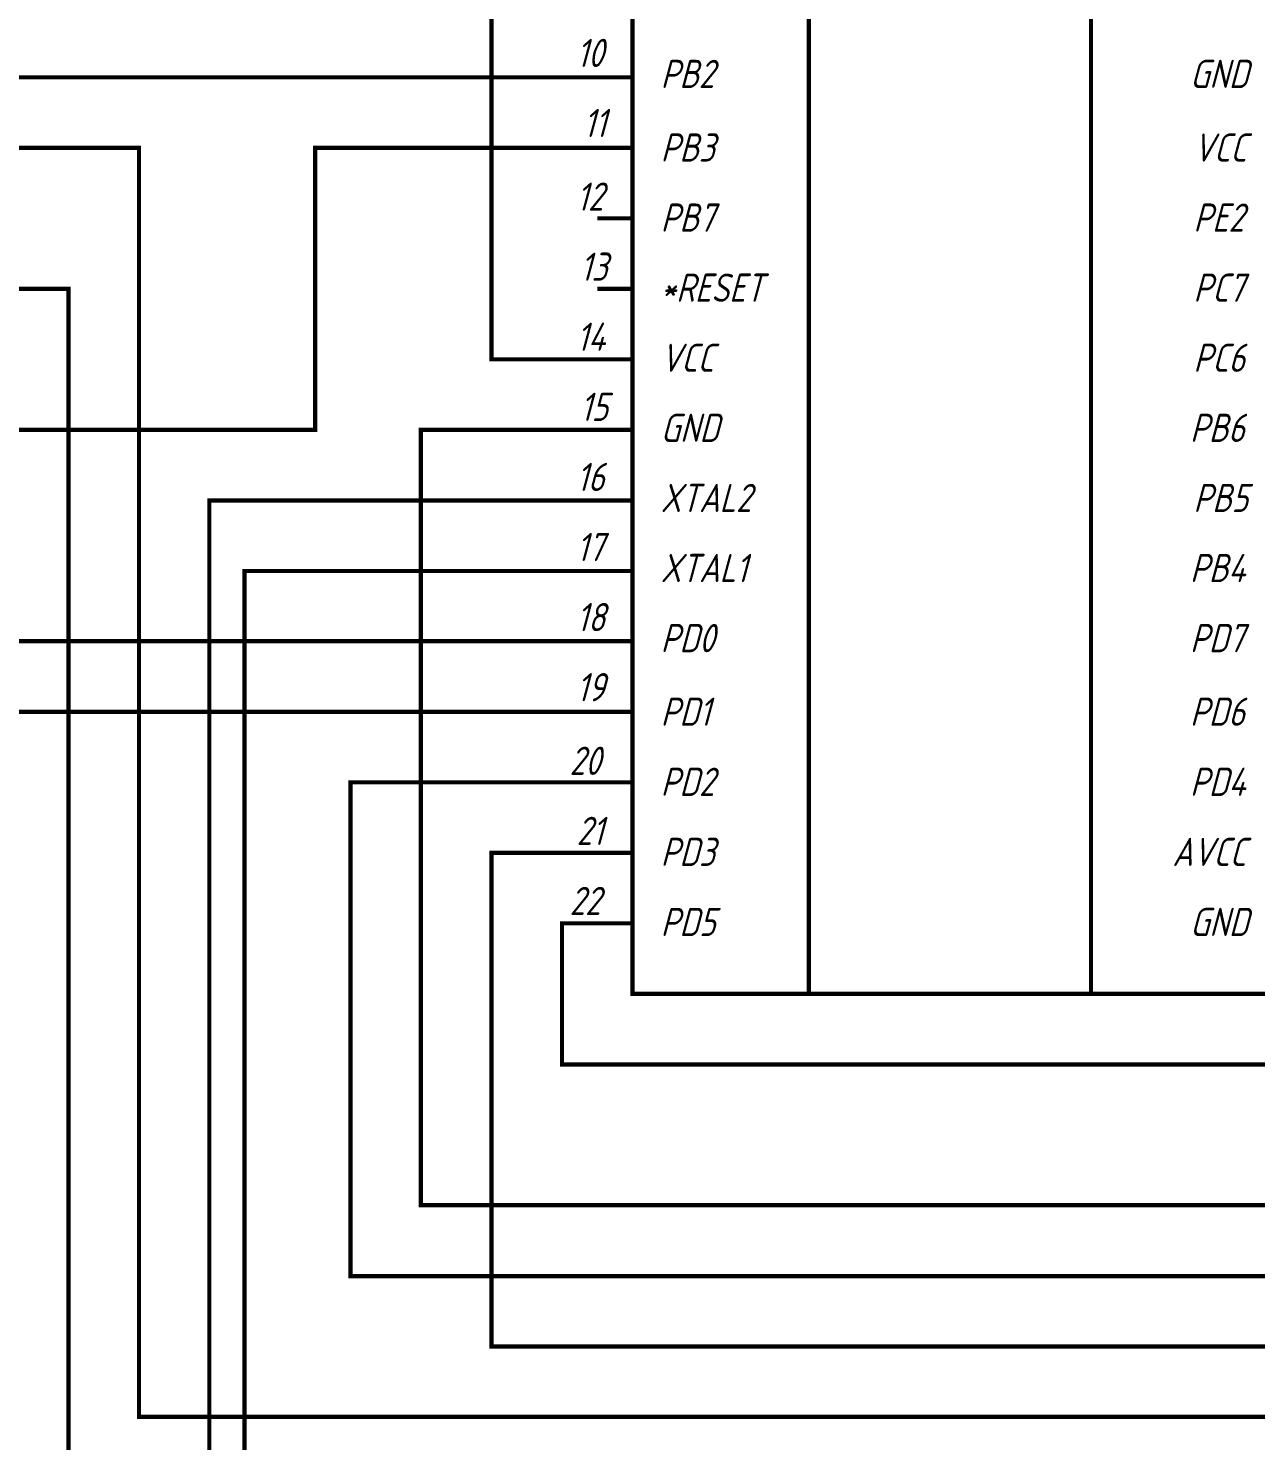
# Model space of a CAD drawing. Extents: x 260 to 1101, y 70 to 664.
# Drawn here: x 528.8 to 615.8, y 335.1 to 435.3 of the extents above; entities that cross this region are included whole.
import ezdxf

# ---------------------------------------------------------------- set-up
doc = ezdxf.new("R2010")
doc.units = 0
doc.header["$MEASUREMENT"] = 0
doc.layers.add('Sheet', color=255, linetype='CONTINUOUS')
doc.styles.add('GOST type A0', font='', dxfattribs={"oblique": 15, "height": 3.5})
doc.styles.get('GOST type A0').set_extended_font_data('GOST type A')

msp = doc.modelspace()

# ---------------------------------------------------------------- linework, layer by layer
at = {"layer": 'Sheet', "const_width": 0.3}
for points in [[(569.11, 371.79), (569.11, 371.79), (566.61, 371.79), (566.61, 361.79), (741.55, 361.79), (741.55, 549.29), (766.54, 549.29)], [(569.13, 376.79), (569.13, 376.79), (561.61, 376.79), (561.61, 341.78), (746.55, 341.78), (746.55, 521.78), (844.01, 521.78), (844.01, 521.78)], [(844.01, 516.78), (844.01, 516.78), (731.55, 516.78), (731.55, 346.78), (551.61, 346.78), (551.61, 381.79), (569.13, 381.79), (569.13, 381.79)], [(561.61, 489.28), (561.61, 471.79), (561.61, 411.79), (569.11, 411.79), (569.11, 411.79)], [(584.1, 481.8), (584.1, 366.79)], [(604.1, 366.79), (604.1, 481.8)], [(414.16, 396.78), (524.13, 396.78), (524.13, 431.79), (569.11, 431.79), (569.11, 431.79)], [(571.61, 431.79), (569.11, 431.79)], [(619.1, 401.78), (619.1, 401.78), (629.08, 401.78), (629.08, 336.79), (536.63, 336.79), (536.63, 426.79), (414.16, 426.79)], [(569.11, 426.79), (569.11, 426.79), (549.11, 426.79), (549.11, 406.79), (414.16, 406.79)], [(571.61, 426.79), (569.11, 426.79)], [(571.61, 421.79), (569.11, 421.79)], [(414.16, 416.79), (531.63, 416.79), (531.63, 331.79), (639.08, 331.79), (639.08, 396.78), (619.1, 396.78), (619.1, 396.78)], [(571.61, 416.79), (569.11, 416.79)], [(571.61, 411.79), (569.11, 411.79)], [(656.58, 351.8), (634.08, 351.8), (556.61, 351.8), (556.61, 406.79), (569.11, 406.79), (569.11, 406.79)], [(571.61, 406.79), (569.11, 406.79)], [(569.11, 401.78), (569.11, 401.78), (541.61, 401.78), (541.61, 316.78), (579.11, 316.78), (579.11, 281.79), (591.6, 281.79), (631.58, 281.79), (631.58, 294.29)], [(571.61, 401.78), (569.11, 401.78)], [(591.6, 324.29), (544.11, 324.29), (544.11, 396.78), (569.11, 396.78), (569.11, 396.78)], [(571.61, 396.78), (569.11, 396.78)], [(569.11, 391.8), (569.11, 391.8), (526.63, 391.8), (526.63, 294.29), (491.64, 294.29)], [(571.61, 391.8), (569.11, 391.8)], [(491.64, 299.29), (521.63, 299.29), (521.63, 386.79), (569.11, 386.79), (569.11, 386.79)], [(571.61, 386.79), (569.11, 386.79)], [(571.61, 381.79), (569.11, 381.79)], [(571.61, 376.79), (569.11, 376.79)], [(571.61, 371.79), (569.11, 371.79)]]:
    msp.add_lwpolyline(points, dxfattribs=at)
msp.add_lwpolyline([(571.61, 481.8), (616.6, 481.8), (616.6, 366.79), (571.61, 366.79), (571.61, 481.8)], close=True, dxfattribs=at)

# ---------------------------------------------------------------- texts
at = {"layer": 'Sheet', "style": 'GOST type A0', "oblique": 15}
for s, p in [('10', (567.64, 432.52)), ('PB2', (573.6, 431.03)), ('GND', (611.12, 431.03)), ('11', (568.13, 427.55)), ('PB3', (573.6, 425.81)), ('VCC', (611.36, 425.81)), ('12', (567.64, 422.33)), ('PB7', (573.6, 420.84)), ('PE2', (611.36, 420.84)), ('13', (567.89, 417.36)), ('*RESET', (573.6, 415.87)), ('PC7', (611.36, 415.87)), ('14', (567.64, 412.39)), ('VCC', (573.6, 410.9)), ('PC6', (611.36, 410.9)), ('15', (567.89, 407.42)), ('GND', (573.6, 405.93)), ('PB6', (611.12, 405.93)), ('16', (567.64, 402.45)), ('XTAL2', (573.6, 400.96)), ('PB5', (611.36, 400.96)), ('17', (567.64, 397.48)), ('XTAL1', (573.6, 395.99)), ('PB4', (611.12, 395.99)), ('18', (567.64, 392.51)), ('PD0', (573.6, 391.02)), ('PD7', (611.12, 391.02)), ('19', (567.64, 387.54)), ('PD1', (573.6, 385.8)), ('PD6', (611.12, 385.8)), ('20', (567.14, 382.32)), ('PD2', (573.6, 380.83)), ('PD4', (611.12, 380.83)), ('21', (567.64, 377.35)), ('PD3', (573.6, 375.86)), ('AVCC', (609.87, 375.86)), ('22', (567.14, 372.38)), ('PD5', (573.6, 370.89)), ('GND', (611.12, 370.89))]:
    msp.add_text(s, height=2, dxfattribs=at).set_placement(p)

doc.saveas('drawing.dxf')
